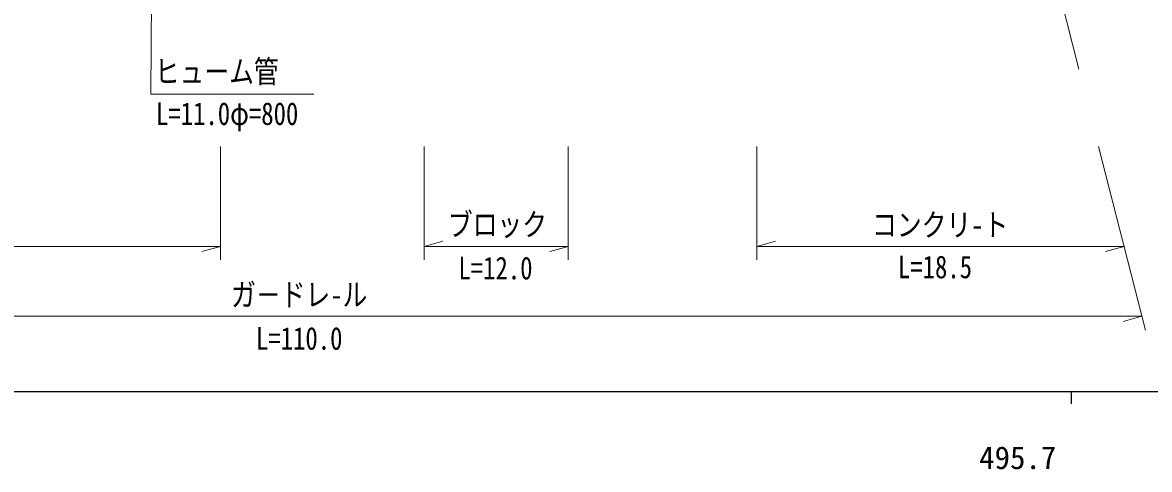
# Model space of a CAD drawing. Units: millimetres, scale not verified. Extents: x 40000 to 680000, y 20000 to 380000.
# Drawn here: x 483309 to 574332, y 198715 to 234775 of the extents above; entities that cross this region are included whole.
import ezdxf
from ezdxf.enums import TextEntityAlignment as Align

# ---------------------------------------------------------------- set-up
doc = ezdxf.new("R2010")
doc.units = ezdxf.units.MM
doc.header["$LTSCALE"] = 1000
for name, color, linetype, lineweight in [('M-BMK-HTXT', 7, 'Continuous', 13), ('M-STR-HTXT', 7, 'Continuous', 13), ('M-TTL-BAND', 7, 'Continuous', 25)]:
    doc.layers.add(name, color=color, linetype=linetype, lineweight=lineweight)
doc.styles.add('ＭＳ ゴシック', font='')
doc.styles.get('ＭＳ ゴシック').set_extended_font_data('MS Gothic')

msp = doc.modelspace()

# ---------------------------------------------------------------- linework, layer by layer
at = {"layer": 'M-BMK-HTXT'}
msp.add_line((568639, 231011), (558754, 269799), dxfattribs=at)
at = {"layer": 'M-STR-HTXT'}
for p, q in [((493685, 228989), (493857, 254848)), ((493685, 228989), (506828, 228989)), ((499304, 215632), (499304, 224787)), ((515744, 215632), (515744, 224787)), ((527389, 224787), (527389, 215632)), ((542621, 215632), (542621, 224787)), ((574006, 209953), (570226, 224787)), ((439112, 216717), (499304, 216717)), ((497804, 216297), (499304, 216717)), ((515744, 216717), (517244, 217137)), ((515744, 216717), (527389, 216717)), ((525889, 216297), (527389, 216717)), ((542621, 216717), (544121, 217137)), ((542621, 216717), (572283, 216717)), ((572283, 216717), (570783, 216297)), ((439112, 211083), (573719, 211083)), ((573719, 211083), (572219, 210663))]:
    msp.add_line(p, q, dxfattribs=at)
at = {"layer": 'M-TTL-BAND'}
for p, q in [((40000, 205000), (579000, 205000)), ((568000, 205000), (568000, 204000))]:
    msp.add_line(p, q, dxfattribs=at)

# ---------------------------------------------------------------- texts
at = {"layer": 'M-STR-HTXT', "style": 'ＭＳ ゴシック', "width": 0.8}
for s, p in [('ヒューム管', (493993, 229354)), ('L=11.0φ=800', (494091, 225959)), ('ブロック', (517667, 217010)), ('コンクリ-ト', (551931, 216985)), ('L=12.0', (518516, 213499)), ('L=18.5', (554017, 213592)), ('ガ－ドレ-ル ', (500161, 211348)), ('L=110.0', (502167, 207821))]:
    msp.add_text(s, height=1833, dxfattribs=at).set_placement(p, align=Align.BOTTOM_LEFT)
at = {"layer": 'M-TTL-BAND', "style": 'ＭＳ ゴシック'}
msp.add_text('495.7', height=1833, dxfattribs=at).set_placement((560575, 198195), align=Align.BOTTOM_LEFT)

doc.saveas('drawing.dxf')
